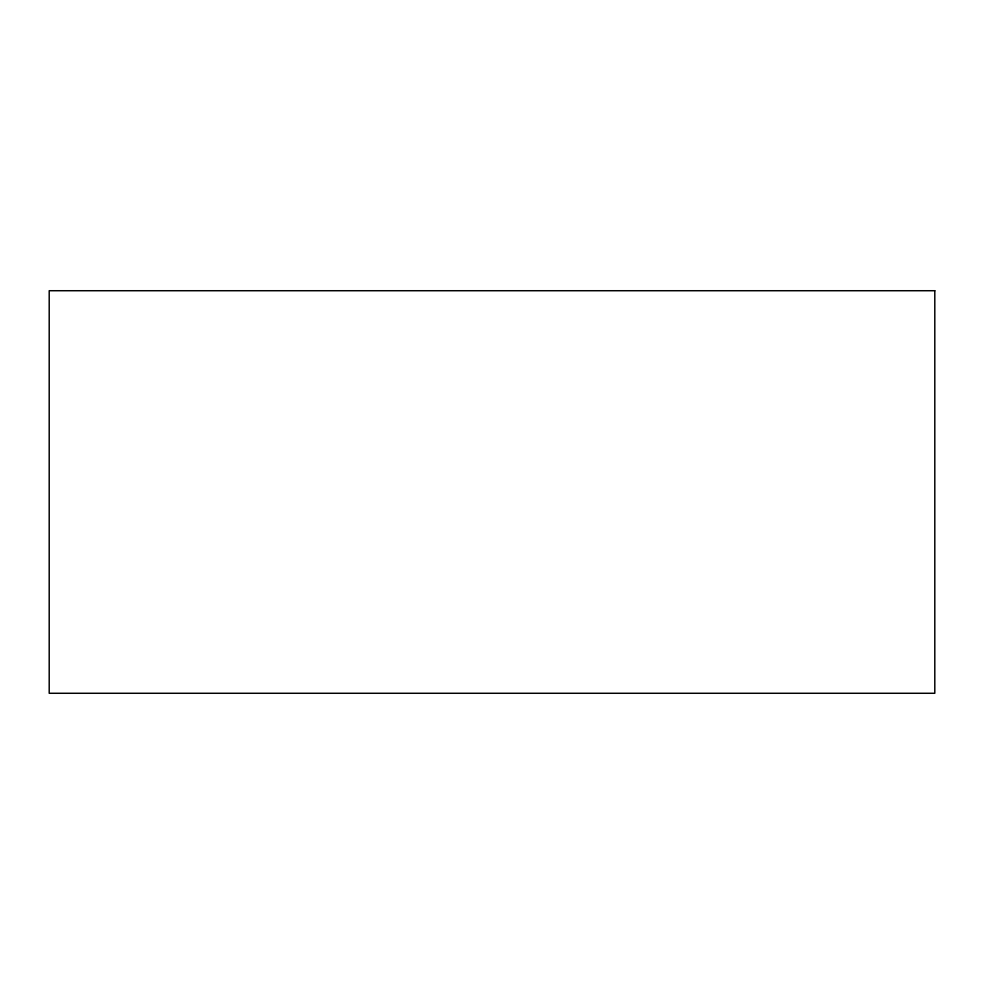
<?xml version="1.0" encoding="UTF-8"?>
<svg xmlns="http://www.w3.org/2000/svg" width="984" height="984" viewBox="0 0 984 984"><rect width="100%" height="100%" fill="white"/><g stroke="black" fill="none" stroke-linecap="round" stroke-linejoin="round"><path stroke-width="1.48" d="M934.8 290.723L49.2 290.723L49.2 693.277L934.8 693.277L934.8 290.723"/></g></svg>
